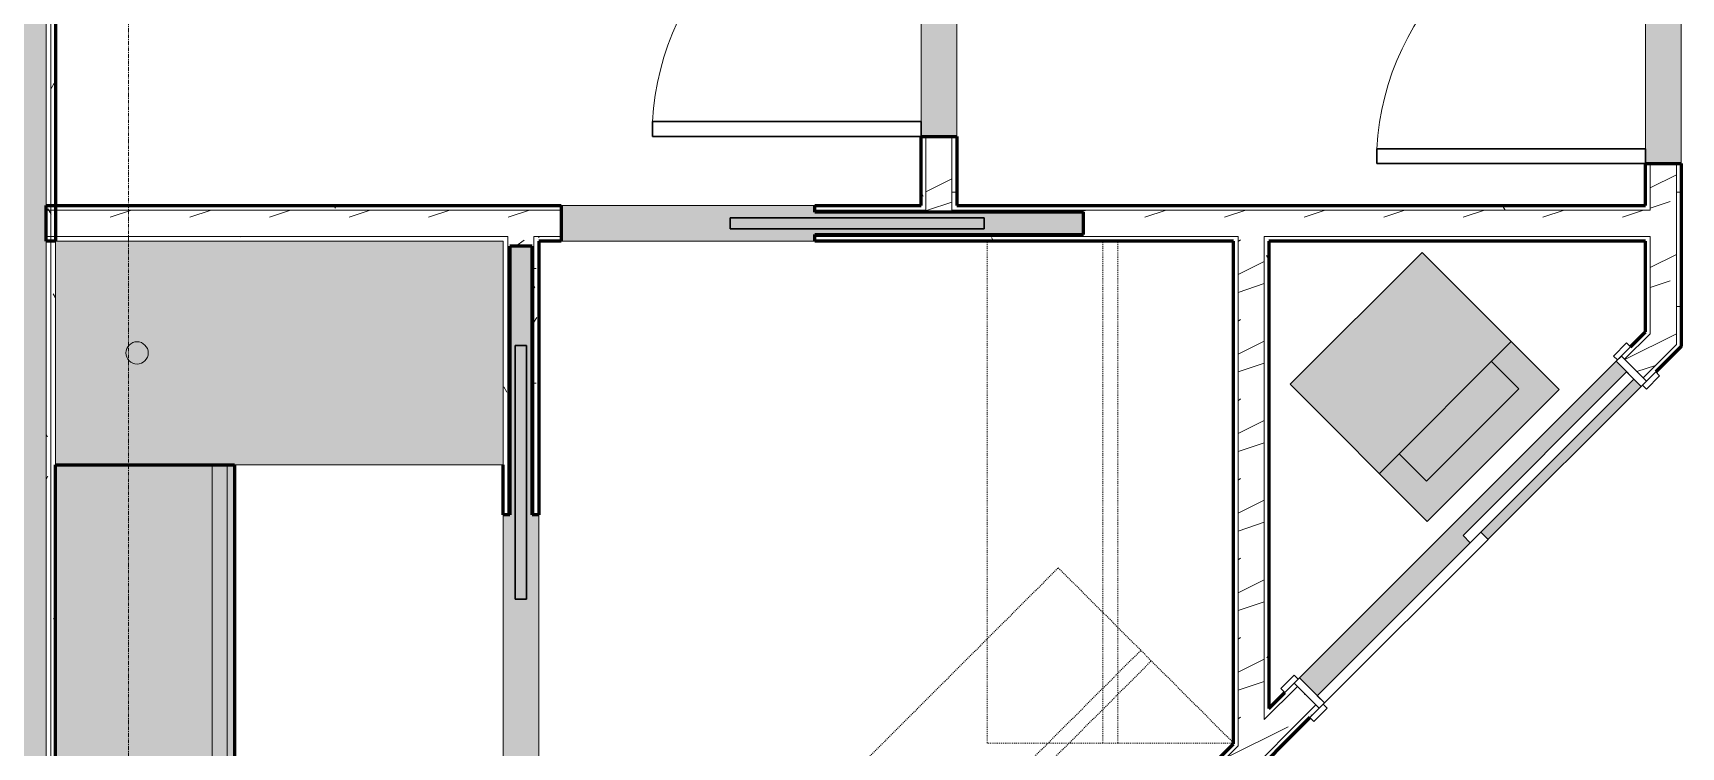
# Model space of a CAD drawing. Header units: inches. Extents: x -4061 to -1937, y 9836 to 11171.
# Drawn here: x -2513.1 to -2292.3, y 10589.9 to 10685.6 of the extents above; entities that cross this region are included whole.
import ezdxf

# ---------------------------------------------------------------- set-up
doc = ezdxf.new("R2010")
doc.units = ezdxf.units.IN
doc.header["$MEASUREMENT"] = 0
doc.linetypes.add('Dash', pattern=[0.25, 0.125, -0.125])
doc.linetypes.add('Grid Line 1_2_', pattern=[0.875, 0.5, -0.125, 0.125, -0.125])
for name, color, linetype, lineweight in [('0-1', 7, 'Continuous', 5), ('0-2', 250, 'Continuous', 9), ('A-DOOR-1', 250, 'Continuous', 9), ('A-DOOR-2', 50, 'Continuous', 30), ('A-DOOR-FRAM-1', 50, 'Continuous', 30), ('A-WALL', 113, 'Continuous', 18), ('A-WALL-1', 8, 'Continuous', 5), ('A-WALL-2', 10, 'Continuous', 60), ('A-WALL-3', 7, 'Continuous', 18), ('A-WALL-PATT-1', 250, 'Continuous', 9), ('A-WALL-PATT-2', 253, 'Continuous', 9), ('A-WALL-PATT-4', 111, 'Continuous', 9), ('I-WALL-2', 2, 'Continuous', 60), ('P-SANR-FIXT-2', 250, 'Continuous', 9), ('P-SANR-FIXT-3', 55, 'Continuous', 9), ('Q-CASE-1', 9, 'Continuous', 9), ('Q-CASE-2', 10, 'Continuous', 60), ('Q-CASE-3', 250, 'Continuous', 9), ('Q-CASE-HDLN-1', 250, 'Dash', 9), ('S-GRID-1', 1, 'Grid Line 1_2_', 9)]:
    doc.layers.add(name, color=color, linetype=linetype, lineweight=lineweight)
pattern_1 = [(0, (-127.185, -364.175), (20.48, 5.12), [0.845, -14.515, 0.845, -14.515, -81.92]), (0, (-127.185, -364.175), (20.48, 5.12), [-30.72, 0.845, -29.875, 0.845, -14.515, -35.84]), (0, (-127.185, -364.175), (20.48, 5.12), [-76.8, 0.845, -9.395, 0.845, -24.755]), (120, (-119.505, -361.615), (-14.67405, 15.1762003), [0.845, -14.515, 0.845, -14.515, -81.92]), (120, (-119.505, -361.615), (-14.67405, 15.1762003), [-30.72, 0.845, -29.875, 0.845, -14.515, -35.84]), (120, (-119.505, -361.615), (-14.67405, 15.1762003), [-76.8, 0.845, -9.395, 0.845, -24.755]), (240, (-116.945, -351.375), (-5.80595, -20.2962003), [0.845, -14.515, 0.845, -14.515, -81.92]), (240, (-116.945, -351.375), (-5.80595, -20.2962003), [-30.72, 0.845, -29.875, 0.845, -14.515, -35.84]), (240, (-116.945, -351.375), (-5.80595, -20.2962003), [-76.8, 0.845, -9.395, 0.845, -24.755])]
pattern_2 = [(216.87, (-122.92, -353.513), (31.9871619, 21.32545714), [5.331, -47.981]), (206.565, (-116.522, -356.711), (-10.662476, -10.6620098), [11.921, -11.921]), (198.435, (-116.522, -362.043), (-21.32449365, -10.6625869), [6.744, -26.974])]

# ---------------------------------------------------------------- blocks, each defined once
blk = doc.blocks.new('Single-Flush - 36_ x 84_-1372824-ENLARGED RCP - 3RD FLOOR PLAN - WEST')
at = {"layer": 'A-DOOR-1'}
blk.add_arc((18, -2.37), 36.07, 180, 266.8211, dxfattribs=at)
at = {"layer": 'A-DOOR-2'}
for p, q in [((16, -2.37), (16, -38.39)), ((18, -2.37), (16, -2.37)), ((18, -2.37), (18, -38.39)), ((18, -38.39), (16, -38.39))]:
    blk.add_line(p, q, dxfattribs=at)
blk = doc.blocks.new('Pocket_Door_2385 - 34_ x 80_-1722096-ENLARGED RCP - 3RD FLOOR PLAN - WEST')
at = {"layer": 'A-DOOR-2'}
for p, q in [((-39.67, -0.75), (-39.67, 0.75)), ((-39.67, 0.75), (-5.67, 0.75)), ((-5.67, 0.75), (-5.67, -0.75)), ((-5.67, -0.75), (-39.67, -0.75))]:
    blk.add_line(p, q, dxfattribs=at)
blk = doc.blocks.new('Bath Tub - Maestro - 60_x30_-1372872-ENLARGED RCP - 3RD FLOOR PLAN - WEST')
at = {"layer": 'P-SANR-FIXT-3'}
blk.add_hatch(color=256, dxfattribs=at).paths.add_polyline_path([(21, -30), (60, -30), (60, 0), (0, 0), (0, -30), (18.3, -30)], flags=0)
at = {"layer": 'P-SANR-FIXT-2'}
for p, q in [((0, -30), (0, 0)), ((0, 0), (60, 0)), ((60, 0), (60, -30)), ((60, -30), (0, -30))]:
    blk.add_line(p, q, dxfattribs=at)
for start, end in [(0, 180), (180, 0)]:
    blk.add_arc((10.94, -15), 1.5, start, end, dxfattribs=at)
blk = doc.blocks.new('OD_CW_Base Cabinet - OD_CW_Base Cabinet-1954172-ENLARGED RCP - 3RD FLOOR PLAN - WEST')
at = {"layer": 'Q-CASE-1'}
for points in [[(92.01, 0), (0.74, 0), (0.74, -1), (92.01, -1)], [(92.01, -1), (0.74, -1), (0.74, -3), (92.01, -3)], [(92.01, -5.7), (92.01, -3), (0.74, -3), (0.74, -24), (92.01, -24)]]:
    blk.add_hatch(color=256, dxfattribs=at).paths.add_polyline_path(points, flags=0)
at = {"layer": 'Q-CASE-2'}
for p, q in [((0.74, -24), (0.74, 0)), ((0.74, 0), (92.01, 0)), ((92.01, 0), (92.01, -24)), ((92.01, -24), (0.74, -24))]:
    blk.add_line(p, q, dxfattribs=at)
at = {"layer": 'Q-CASE-3'}
for p, q in [((92.01, 0), (0.74, 0)), ((92.01, -1), (0.74, -1)), ((92.01, -1), (0.74, -1)), ((92.01, -1), (92.01, 0)), ((92.01, -3), (92.01, -1)), ((0.74, -3), (0.74, -24)), ((92.01, -3), (0.74, -3)), ((92.01, -24), (92.01, -3)), ((92.01, -24), (0.74, -24))]:
    blk.add_line(p, q, dxfattribs=at)
blk = doc.blocks.new('OD_CW_Closet - OD_CW_Closet-2069093-ENLARGED RCP - 3RD FLOOR PLAN - WEST')
at = {"layer": 'Q-CASE-HDLN-1'}
for p, q in [((0.74, 9.27), (80.94, 9.27)), ((80.94, 9.27), (80.94, -23.91)), ((0.74, -6.37), (80.94, -6.37)), ((0.74, -8.37), (80.94, -8.37))]:
    blk.add_line(p, q, dxfattribs=at)
blk = doc.blocks.new('OD_CW_Closet - OD_CW_Closet-2069094-ENLARGED RCP - 3RD FLOOR PLAN - WEST')
at = {"layer": 'Q-CASE-HDLN-1'}
for p, q in [((0.74, -24), (0.74, 9)), ((0.74, 9), (68.04, 9)), ((0.74, -6.5), (68.04, -6.5)), ((0.74, -8.5), (68.04, -8.5))]:
    blk.add_line(p, q, dxfattribs=at)
blk = doc.blocks.new('Stacked Washer and Dryer - 26_x25_ - Private-1372850-ENLARGED RCP - 3RD FLOOR PLAN - WEST')
at = {"layer": 'P-SANR-FIXT-3'}
blk.add_hatch(color=256, dxfattribs=at).paths.add_polyline_path([(11.25, 12.5), (0, 12.5), (0, -12.5), (26, -12.5), (26, 12.5), (13.76, 12.5)], flags=0)
at = {"layer": 'P-SANR-FIXT-2'}
for p, q in [((26, 12.5), (0, 12.5)), ((0, -12.5), (0, 12.5)), ((16.91, -12.5), (16.91, 12.5)), ((26, 12.5), (26, -12.5)), ((22.09, 8.75), (16.91, 8.75)), ((22.09, -8.75), (22.09, 8.75)), ((16.91, -8.75), (22.09, -8.75)), ((0, -12.5), (26, -12.5))]:
    blk.add_line(p, q, dxfattribs=at)
blk = doc.blocks.new('FOLDING_SLIDING CLOSET - 60_ x 80_-1494136-ENLARGED RCP - 3RD FLOOR PLAN - WEST')
at = {"layer": 'A-DOOR-1'}
for p, q in [((-32.75, 3.25), (-30.25, 3.25)), ((-32.75, 2.5), (-32.75, 3.25)), ((-30.25, 2.5), (-32.75, 2.5)), ((-30.25, 3.25), (-30.25, 2.5)), ((30.25, 3.25), (32.75, 3.25)), ((30.25, 2.5), (30.25, 3.25)), ((32.75, 2.5), (30.25, 2.5)), ((32.75, 3.25), (32.75, 2.5)), ((-32.75, -2.25), (-30.25, -2.25)), ((-32.75, -3), (-32.75, -2.25)), ((-30.25, -3), (-32.75, -3)), ((-30.25, -2.25), (-30.25, -3)), ((30.25, -2.25), (32.75, -2.25)), ((30.25, -3), (30.25, -2.25)), ((32.75, -3), (30.25, -3)), ((32.75, -2.25), (32.75, -3))]:
    blk.add_line(p, q, dxfattribs=at)
at = {"layer": 'A-DOOR-2'}
for p, q in [((-1, 0.5), (30, 0.5)), ((-1, -0.88), (-1, 0.5)), ((30, 0.5), (30, -0.88)), ((-30, -0.88), (1, -0.88)), ((-30, -2.25), (-30, -0.88)), ((30, -0.88), (-1, -0.88)), ((1, -0.88), (1, -2.25)), ((1, -2.25), (-30, -2.25))]:
    blk.add_line(p, q, dxfattribs=at)
at = {"layer": 'A-DOOR-FRAM-1'}
for p, q in [((-31, 2.5), (-30, 2.5)), ((-31, -2.25), (-31, 2.5)), ((-30, 2.5), (-30, -2.25)), ((30, 2.5), (31, 2.5)), ((30, -2.25), (30, 2.5)), ((31, 2.5), (31, -2.25)), ((-30, -2.25), (-31, -2.25)), ((31, -2.25), (30, -2.25))]:
    blk.add_line(p, q, dxfattribs=at)
blk = doc.blocks.new('CTR - 1st Phase - Unit Layouts_rvt-1-ENLARGED RCP - 3RD FLOOR PLAN - WEST')
at = {"layer": 'A-WALL-1'}
for points in [[(-2389.37, 10671.76), (-2389.37, 10707.76), (-2394.12, 10707.76), (-2394.12, 10671.76), (-2390, 10671.76)], [(-2292.32, 10668.13), (-2292.32, 10704.13), (-2297.07, 10704.13), (-2297.07, 10668.13), (-2292.95, 10668.13)], [(-2408.37, 10657.75), (-2408.37, 10658.63), (-2372.37, 10658.63), (-2372.37, 10661.63), (-2408.37, 10661.63), (-2408.37, 10662.5), (-2442.37, 10662.5), (-2442.37, 10657.75), (-2427.97, 10657.75)], [(-2446, 10587.06), (-2445.37, 10587.06), (-2445.37, 10621.06), (-2446.25, 10621.06), (-2446.25, 10657.06), (-2449.25, 10657.06), (-2449.25, 10621.06), (-2450.12, 10621.06), (-2450.12, 10587.06), (-2449.5, 10587.06)]]:
    blk.add_hatch(color=256, dxfattribs=at).paths.add_polyline_path(points, flags=0)
h = blk.add_hatch(color=256, dxfattribs=at)
h.paths.add_polyline_path([(-2341.07, 10596.82), (-2320.56, 10617.33), (-2321.53, 10618.3), (-2299.61, 10640.22), (-2301.03, 10641.63), (-2343.45, 10599.21), (-2341.24, 10597)], flags=0)
h.paths.add_polyline_path([(-2318.17, 10617.77), (-2297.67, 10638.27), (-2298.64, 10639.25), (-2319.14, 10618.74)], flags=0)
at = {"layer": 'A-WALL-PATT-1'}
h = blk.add_hatch(dxfattribs=at)
h.set_pattern_fill('FP_1', color=256, style=0, pattern_type=2)
h.set_pattern_definition(pattern_1)
h.paths.add_polyline_path([(-2393.5, 10662.5), (-2393.5, 10671.76), (-2394.12, 10671.76), (-2394.12, 10662.5)], flags=0)
h.paths.add_polyline_path([(-2394.12, 10707.76), (-2393.5, 10707.76), (-2393.5, 10843.14), (-2394.12, 10843.14), (-2394.12, 10773.23)], flags=0)
h = blk.add_hatch(dxfattribs=at)
h.set_pattern_fill('FP_1', color=256, style=0, pattern_type=2)
h.set_pattern_definition(pattern_1)
h.paths.add_polyline_path([(-2390, 10662.5), (-2389.37, 10662.5), (-2389.37, 10671.76), (-2390, 10671.76)], flags=0)
h.paths.add_polyline_path([(-2389.37, 10707.76), (-2389.37, 10843.14), (-2390, 10843.14), (-2390, 10707.76)], flags=0)
h = blk.add_hatch(dxfattribs=at)
h.set_pattern_fill('FP_1', color=256, style=0, pattern_type=2)
h.set_pattern_definition(pattern_1)
h.paths.add_polyline_path([(-2297.07, 10645.58), (-2296.45, 10646.21), (-2296.45, 10658.38), (-2297.07, 10658.38), (-2297.07, 10657.75)], flags=0)
h.paths.add_polyline_path([(-2297.07, 10661.88), (-2296.45, 10661.88), (-2296.45, 10668.13), (-2297.07, 10668.13), (-2297.07, 10662.5)], flags=0)
h.paths.add_polyline_path([(-2296.45, 10704.13), (-2296.45, 10843.14), (-2297.07, 10843.14), (-2297.07, 10704.13)], flags=0)
h = blk.add_hatch(dxfattribs=at)
h.set_pattern_fill('FP_1', color=256, style=0, pattern_type=2)
h.set_pattern_definition(pattern_1)
h.paths.add_polyline_path([(-2292.95, 10643.88), (-2292.32, 10644.5), (-2292.32, 10668.13), (-2292.95, 10668.13), (-2292.95, 10644.5)], flags=0)
h.paths.add_polyline_path([(-2292.32, 10704.13), (-2292.32, 10843.14), (-2292.95, 10843.14), (-2292.95, 10704.13)], flags=0)
h = blk.add_hatch(dxfattribs=at)
h.set_pattern_fill('FP_1', color=256, style=0, pattern_type=2)
h.set_pattern_definition(pattern_1)
h.paths.add_polyline_path([(-2297.07, 10661.88), (-2297.07, 10662.5), (-2390, 10662.5), (-2390, 10661.88), (-2307.87, 10661.88)], flags=0)
h.paths.add_polyline_path([(-2408.37, 10661.88), (-2393.5, 10661.88), (-2393.5, 10662.5), (-2408.37, 10662.5)], flags=0)
h.paths.add_polyline_path([(-2442.37, 10661.88), (-2442.37, 10662.5), (-2510.12, 10662.49), (-2510.12, 10661.88), (-2449.5, 10661.88)], flags=0)
h = blk.add_hatch(dxfattribs=at)
h.set_pattern_fill('FP_1', color=256, style=0, pattern_type=2)
h.set_pattern_definition(pattern_1)
h.paths.add_polyline_path([(-2347.55, 10657.75), (-2297.07, 10657.75), (-2297.07, 10658.38), (-2348.17, 10658.38), (-2348.17, 10657.75), (-2347.69, 10657.75)], flags=0)
h.paths.add_polyline_path([(-2389.37, 10657.75), (-2351.67, 10657.75), (-2351.67, 10658.38), (-2408.37, 10658.38), (-2408.37, 10657.75), (-2394.12, 10657.75)], flags=0)
h.paths.add_polyline_path([(-2445.37, 10657.75), (-2442.37, 10657.75), (-2442.37, 10658.38), (-2446, 10658.38), (-2446, 10657.75)], flags=0)
h.paths.add_polyline_path([(-2449.5, 10657.75), (-2449.5, 10658.38), (-2510.12, 10658.37), (-2510.12, 10657.75), (-2450.12, 10657.75)], flags=0)
h = blk.add_hatch(dxfattribs=at)
h.set_pattern_fill('FP_1', color=256, style=0, pattern_type=2)
h.set_pattern_definition(pattern_1)
h.paths.add_polyline_path([(-2449.5, 10568.43), (-2449.5, 10587.06), (-2450.12, 10587.06), (-2450.12, 10569.05)], flags=0)
h.paths.add_polyline_path([(-2449.5, 10621.06), (-2449.5, 10657.75), (-2450.12, 10657.75), (-2450.12, 10621.06)], flags=0)
h = blk.add_hatch(dxfattribs=at)
h.set_pattern_fill('FP_1', color=256, style=0, pattern_type=2)
h.set_pattern_definition(pattern_1)
h.paths.add_polyline_path([(-2445.37, 10570.14), (-2445.37, 10587.06), (-2446, 10587.06), (-2446, 10570.76)], flags=0)
h.paths.add_polyline_path([(-2446, 10621.06), (-2445.37, 10621.06), (-2445.37, 10657.75), (-2446, 10657.75), (-2446, 10622.9)], flags=0)
h = blk.add_hatch(dxfattribs=at)
h.set_pattern_fill('FP_1', color=256, style=0, pattern_type=2)
h.set_pattern_definition(pattern_1)
h.paths.add_polyline_path([(-2348.17, 10594.48), (-2347.55, 10595.11), (-2347.55, 10657.75), (-2348.17, 10657.75), (-2348.17, 10594.79)], flags=0)
h = blk.add_hatch(dxfattribs=at)
h.set_pattern_fill('FP_1', color=256, style=0, pattern_type=2)
h.set_pattern_definition(pattern_1)
h.paths.add_polyline_path([(-2480.62, 10461.15), (-2440.59, 10501.18), (-2441.03, 10501.63), (-2481.06, 10461.6)], flags=0)
h.paths.add_polyline_path([(-2415.13, 10526.64), (-2411.42, 10530.35), (-2411.86, 10530.79), (-2415.58, 10527.08)], flags=0)
h.paths.add_polyline_path([(-2408.95, 10532.83), (-2351.67, 10590.1), (-2351.67, 10590.98), (-2409.39, 10533.27)], flags=0)
h.paths.add_polyline_path([(-2348.17, 10593.6), (-2343.72, 10598.06), (-2344.16, 10598.5), (-2348.17, 10594.48), (-2348.17, 10593.89)], flags=0)
h.paths.add_polyline_path([(-2299.88, 10641.9), (-2296.45, 10645.33), (-2296.45, 10646.21), (-2300.32, 10642.34)], flags=0)
h = blk.add_hatch(dxfattribs=at)
h.set_pattern_fill('FP_1', color=256, style=0, pattern_type=2)
h.set_pattern_definition(pattern_1)
h.paths.add_polyline_path([(-2477.7, 10458.24), (-2437.67, 10498.27), (-2438.12, 10498.71), (-2478.15, 10458.68)], flags=0)
h.paths.add_polyline_path([(-2412.22, 10523.72), (-2340.8, 10595.14), (-2341.24, 10595.58), (-2412.66, 10524.17)], flags=0)
h.paths.add_polyline_path([(-2296.96, 10638.98), (-2292.32, 10643.62), (-2292.32, 10644.5), (-2297.4, 10639.42)], flags=0)
at = {"layer": 'A-WALL-PATT-2'}
h = blk.add_hatch(dxfattribs=at)
h.set_pattern_fill('FP_2', color=256, style=0, pattern_type=2)
h.set_pattern_definition(pattern_2)
h.paths.add_polyline_path([(-2393.46, 10661.88), (-2390, 10661.88), (-2390, 10671.76), (-2393.5, 10671.76), (-2393.5, 10661.88)], flags=0)
h.paths.add_polyline_path([(-2390, 10707.76), (-2390, 10843.14), (-2393.5, 10843.14), (-2393.5, 10707.76)], flags=0)
h = blk.add_hatch(dxfattribs=at)
h.set_pattern_fill('FP_2', color=256, style=0, pattern_type=2)
h.set_pattern_definition(pattern_2)
h.paths.add_polyline_path([(-2296.45, 10645.33), (-2292.95, 10648.83), (-2292.95, 10668.13), (-2296.45, 10668.13), (-2296.45, 10645.58)], flags=0)
h.paths.add_polyline_path([(-2292.95, 10704.13), (-2292.95, 10843.14), (-2296.45, 10843.14), (-2296.45, 10704.13)], flags=0)
h = blk.add_hatch(dxfattribs=at)
h.set_pattern_fill('FP_2', color=256, style=0, pattern_type=2)
h.set_pattern_definition(pattern_2)
h.paths.add_polyline_path([(-2297.07, 10658.38), (-2296.45, 10658.38), (-2296.45, 10661.88), (-2408.37, 10661.88), (-2408.37, 10661.63), (-2372.37, 10661.63), (-2372.37, 10658.63), (-2408.37, 10658.63), (-2408.37, 10658.38), (-2307.87, 10658.38)], flags=0)
h.paths.add_polyline_path([(-2449.5, 10658.38), (-2442.37, 10658.38), (-2442.37, 10661.88), (-2510.12, 10661.88), (-2510.12, 10658.38), (-2450.12, 10658.38)], flags=0)
h = blk.add_hatch(dxfattribs=at)
h.set_pattern_fill('FP_2', color=256, style=0, pattern_type=2)
h.set_pattern_definition(pattern_2)
h.paths.add_polyline_path([(-2446, 10569.88), (-2446, 10587.06), (-2449.5, 10587.06), (-2449.5, 10573.38), (-2446.26, 10570.14)], flags=0)
h.paths.add_polyline_path([(-2446, 10621.06), (-2446, 10658.38), (-2449.5, 10658.38), (-2449.5, 10621.06), (-2449.25, 10621.06), (-2449.25, 10657.06), (-2446.25, 10657.06), (-2446.25, 10621.06)], flags=0)
h = blk.add_hatch(dxfattribs=at)
h.set_pattern_fill('FP_2', color=256, style=0, pattern_type=2)
h.set_pattern_definition(pattern_2)
h.paths.add_polyline_path([(-2351.67, 10590.1), (-2348.17, 10593.6), (-2348.17, 10658.38), (-2351.67, 10658.38), (-2351.67, 10590.36)], flags=0)
h = blk.add_hatch(dxfattribs=at)
h.set_pattern_fill('FP_2', color=256, style=0, pattern_type=2)
h.set_pattern_definition(pattern_2)
h.paths.add_polyline_path([(-2478.15, 10458.68), (-2438.12, 10498.71), (-2440.59, 10501.18), (-2480.62, 10461.15)], flags=0)
h.paths.add_polyline_path([(-2412.66, 10524.17), (-2341.24, 10595.58), (-2343.72, 10598.06), (-2415.13, 10526.64)], flags=0)
h.paths.add_polyline_path([(-2297.4, 10639.42), (-2292.95, 10643.88), (-2292.95, 10648.83), (-2299.88, 10641.9), (-2297.49, 10639.51)], flags=0)
at = {"layer": 'A-WALL-2'}
for p, q in [((-2394.12, 10662.5), (-2394.12, 10671.76)), ((-2394.12, 10671.76), (-2389.37, 10671.76)), ((-2389.37, 10671.76), (-2389.37, 10662.5)), ((-2297.07, 10662.5), (-2297.07, 10668.13)), ((-2297.07, 10668.13), (-2292.32, 10668.13)), ((-2292.32, 10668.13), (-2292.32, 10650.33)), ((-2511.37, 10657.75), (-2511.37, 10662.5)), ((-2511.37, 10662.5), (-2442.37, 10662.5)), ((-2442.37, 10662.5), (-2442.37, 10657.75)), ((-2408.37, 10661.63), (-2408.37, 10662.5)), ((-2408.37, 10662.5), (-2394.12, 10662.5)), ((-2389.37, 10662.5), (-2297.07, 10662.5)), ((-2372.37, 10661.63), (-2408.37, 10661.63)), ((-2372.37, 10658.63), (-2372.37, 10661.63)), ((-2408.37, 10657.75), (-2408.37, 10658.63)), ((-2408.37, 10658.63), (-2372.37, 10658.63)), ((-2510.12, 10657.75), (-2511.37, 10657.75)), ((-2446.25, 10657.06), (-2449.25, 10657.06)), ((-2449.25, 10657.06), (-2449.25, 10621.06)), ((-2446.25, 10621.06), (-2446.25, 10657.06)), ((-2442.37, 10657.75), (-2445.37, 10657.75)), ((-2445.37, 10657.75), (-2445.37, 10621.06)), ((-2352.3, 10657.75), (-2408.37, 10657.75)), ((-2352.3, 10590.36), (-2352.3, 10657.75)), ((-2297.07, 10657.75), (-2347.55, 10657.75)), ((-2347.55, 10657.75), (-2347.55, 10595.11)), ((-2297.07, 10645.58), (-2297.07, 10657.75)), ((-2292.32, 10650.33), (-2292.32, 10644.5)), ((-2299.08, 10643.58), (-2297.07, 10645.58)), ((-2292.32, 10643.62), (-2295.72, 10640.22)), ((-2292.32, 10644.5), (-2292.32, 10643.62)), ((-2450.12, 10621.06), (-2450.12, 10627.75)), ((-2449.25, 10621.06), (-2450.12, 10621.06)), ((-2445.37, 10621.06), (-2446.25, 10621.06)), ((-2347.55, 10595.11), (-2345.4, 10597.26)), ((-2342.04, 10593.9), (-2412.22, 10523.72)), ((-2408.95, 10533.71), (-2352.3, 10590.36))]:
    blk.add_line(p, q, dxfattribs=at)
at = {"layer": 'A-WALL-3'}
for p, q in [((-2394.12, 10707.76), (-2394.12, 10671.76)), ((-2389.37, 10671.76), (-2389.37, 10707.76)), ((-2297.07, 10704.13), (-2297.07, 10668.13)), ((-2292.32, 10668.13), (-2292.32, 10704.13)), ((-2393.5, 10662.5), (-2393.5, 10671.76)), ((-2390, 10662.5), (-2390, 10671.76)), ((-2296.45, 10661.88), (-2296.45, 10668.13)), ((-2292.95, 10649.71), (-2292.95, 10668.13)), ((-2408.37, 10662.5), (-2442.37, 10662.5)), ((-2393.5, 10661.88), (-2393.5, 10662.5)), ((-2390, 10661.88), (-2390, 10662.5)), ((-2511.37, 10661.88), (-2442.37, 10661.88)), ((-2408.37, 10661.88), (-2393.5, 10661.88)), ((-2390, 10661.88), (-2297.07, 10661.88)), ((-2296.45, 10661.88), (-2297.07, 10661.88)), ((-2511.37, 10658.38), (-2449.5, 10658.38)), ((-2449.5, 10657.75), (-2449.5, 10658.38)), ((-2446, 10658.38), (-2442.37, 10658.38)), ((-2446, 10657.75), (-2446, 10658.38)), ((-2408.37, 10658.38), (-2351.67, 10658.38)), ((-2351.67, 10657.75), (-2351.67, 10658.38)), ((-2348.17, 10658.38), (-2297.07, 10658.38)), ((-2348.17, 10657.75), (-2348.17, 10658.38)), ((-2296.45, 10658.38), (-2297.07, 10658.38)), ((-2296.45, 10646.21), (-2296.45, 10658.38)), ((-2449.5, 10621.06), (-2449.5, 10657.75)), ((-2446, 10621.06), (-2446, 10657.75)), ((-2442.37, 10657.75), (-2408.37, 10657.75)), ((-2351.67, 10657.75), (-2351.67, 10590.98)), ((-2348.17, 10657.75), (-2348.17, 10594.48)), ((-2292.95, 10648.83), (-2292.95, 10649.71)), ((-2292.95, 10643.88), (-2292.95, 10648.83)), ((-2299.88, 10641.9), (-2296.45, 10645.33)), ((-2296.45, 10645.33), (-2296.45, 10646.21)), ((-2297.4, 10639.42), (-2292.95, 10643.88)), ((-2301.03, 10641.63), (-2343.45, 10599.21)), ((-2318.17, 10617.77), (-2297.67, 10638.27)), ((-2450.12, 10621.06), (-2450.12, 10587.06)), ((-2445.37, 10587.06), (-2445.37, 10621.06)), ((-2348.17, 10593.6), (-2343.72, 10598.06)), ((-2412.66, 10524.17), (-2341.24, 10595.58)), ((-2348.17, 10593.6), (-2348.17, 10594.48)), ((-2408.95, 10532.83), (-2351.67, 10590.1)), ((-2351.67, 10590.1), (-2351.67, 10590.98))]:
    blk.add_line(p, q, dxfattribs=at)
at = {"layer": '0-2'}
for name, p, rotation in [('Single-Flush - 36_ x 84_-1372824-ENLARGED RCP - 3RD FLOOR PLAN - WEST', (-2391.75, 10689.76), 269.9999999999788), ('Single-Flush - 36_ x 84_-1372824-ENLARGED RCP - 3RD FLOOR PLAN - WEST', (-2294.7, 10686.13), 270.0000000000859), ('Pocket_Door_2385 - 34_ x 80_-1722096-ENLARGED RCP - 3RD FLOOR PLAN - WEST', (-2425.37, 10660.13), 180), ('OD_CW_Closet - OD_CW_Closet-2069094-ENLARGED RCP - 3RD FLOOR PLAN - WEST', (-2376.3, 10589.71), 90.0000000000261), ('Stacked Washer and Dryer - 26_x25_ - Private-1372850-ENLARGED RCP - 3RD FLOOR PLAN - WEST', (-2335.86, 10647.39), 315.000000000145), ('Pocket_Door_2385 - 34_ x 80_-1722096-ENLARGED RCP - 3RD FLOOR PLAN - WEST', (-2447.75, 10604.06), 269.9999999999695), ('FOLDING_SLIDING CLOSET - 60_ x 80_-1494136-ENLARGED RCP - 3RD FLOOR PLAN - WEST', (-2320.47, 10618.65), 45.00000000011767), ('OD_CW_Base Cabinet - OD_CW_Base Cabinet-1954172-ENLARGED RCP - 3RD FLOOR PLAN - WEST', (-2486.12, 10628.49), 269.9999999999695), ('OD_CW_Closet - OD_CW_Closet-2069093-ENLARGED RCP - 3RD FLOOR PLAN - WEST', (-2426.44, 10550.16), 45.00000000002335)]:
    blk.add_blockref(name, p, dxfattribs=dict(at, rotation=rotation))
blk.add_blockref('Bath Tub - Maestro - 60_x30_-1372872-ENLARGED RCP - 3RD FLOOR PLAN - WEST', (-2510.12, 10657.75), dxfattribs=at)
blk = doc.blocks.new('CTR - 1st Phase - Shell_rvt-1-ENLARGED RCP - 3RD FLOOR PLAN - WEST')
at = {"layer": 'S-GRID-1'}
blk.add_line((-2500.32, 9836.18), (-2500.32, 11138.35), dxfattribs=at)

msp = doc.modelspace()

# ---------------------------------------------------------------- hatches: boundary and pattern name
at = {"layer": 'A-WALL-PATT-4'}
h = msp.add_hatch(dxfattribs=at)
h.set_pattern_fill('FP_4', color=256, style=0, pattern_type=2)
h.set_pattern_definition([(161.57, (-126.865, -363.855), (-2.560496185, -0.000537386), [0, -18.214, 2.022, 0]), (18.43, (-127.505, -363.855), (-2.560496185, 0.000537386), [0, -18.214, 2.022, 0]), (108.43, (-126.865, -363.855), (1.27922091, -6.400876726), [6.07, -14.166]), (71.57, (-127.505, -363.855), (1.27922091, 6.400876726), [6.07, -14.166])])
h.paths.add_polyline_path([(-2514.87, 10453.91), (-2511.37, 10453.91), (-2511.37, 10843.51), (-2514.87, 10843.51), (-2514.87, 10454.54)], flags=0)
h = msp.add_hatch(dxfattribs=at)
h.set_pattern_fill('FP_1', color=256, style=0, pattern_type=2)
h.set_pattern_definition(pattern_1)
h.paths.add_polyline_path([(-2510.75, 10454.54), (-2510.75, 10843.14), (-2511.37, 10843.14), (-2511.37, 10454.54)], flags=0)
h = msp.add_hatch(dxfattribs=at)
h.set_pattern_fill('FP_1', color=256, style=0, pattern_type=2)
h.set_pattern_definition(pattern_1)
h.paths.add_polyline_path([(-2510.12, 10455.16), (-2510.12, 10508.51), (-2510.42, 10508.51), (-2510.42, 10528.46), (-2510.12, 10528.46), (-2510.12, 10843.14), (-2510.75, 10843.14), (-2510.75, 10455.16)], flags=0)

# ---------------------------------------------------------------- linework, layer by layer
at = {"layer": 'A-WALL'}
for p, q in [((-2511.37, 10453.91), (-2511.37, 10843.51)), ((-2510.75, 10454.54), (-2510.75, 10843.51))]:
    msp.add_line(p, q, dxfattribs=at)
at = {"layer": 'I-WALL-2'}
msp.add_line((-2510.12, 10725.73), (-2510.12, 10657.75), dxfattribs=at)

# ---------------------------------------------------------------- block references
at = {"layer": '0-1'}
for name in ['CTR - 1st Phase - Shell_rvt-1-ENLARGED RCP - 3RD FLOOR PLAN - WEST', 'CTR - 1st Phase - Unit Layouts_rvt-1-ENLARGED RCP - 3RD FLOOR PLAN - WEST']:
    msp.add_blockref(name, (0, 0), dxfattribs=at)

doc.saveas('drawing.dxf')
